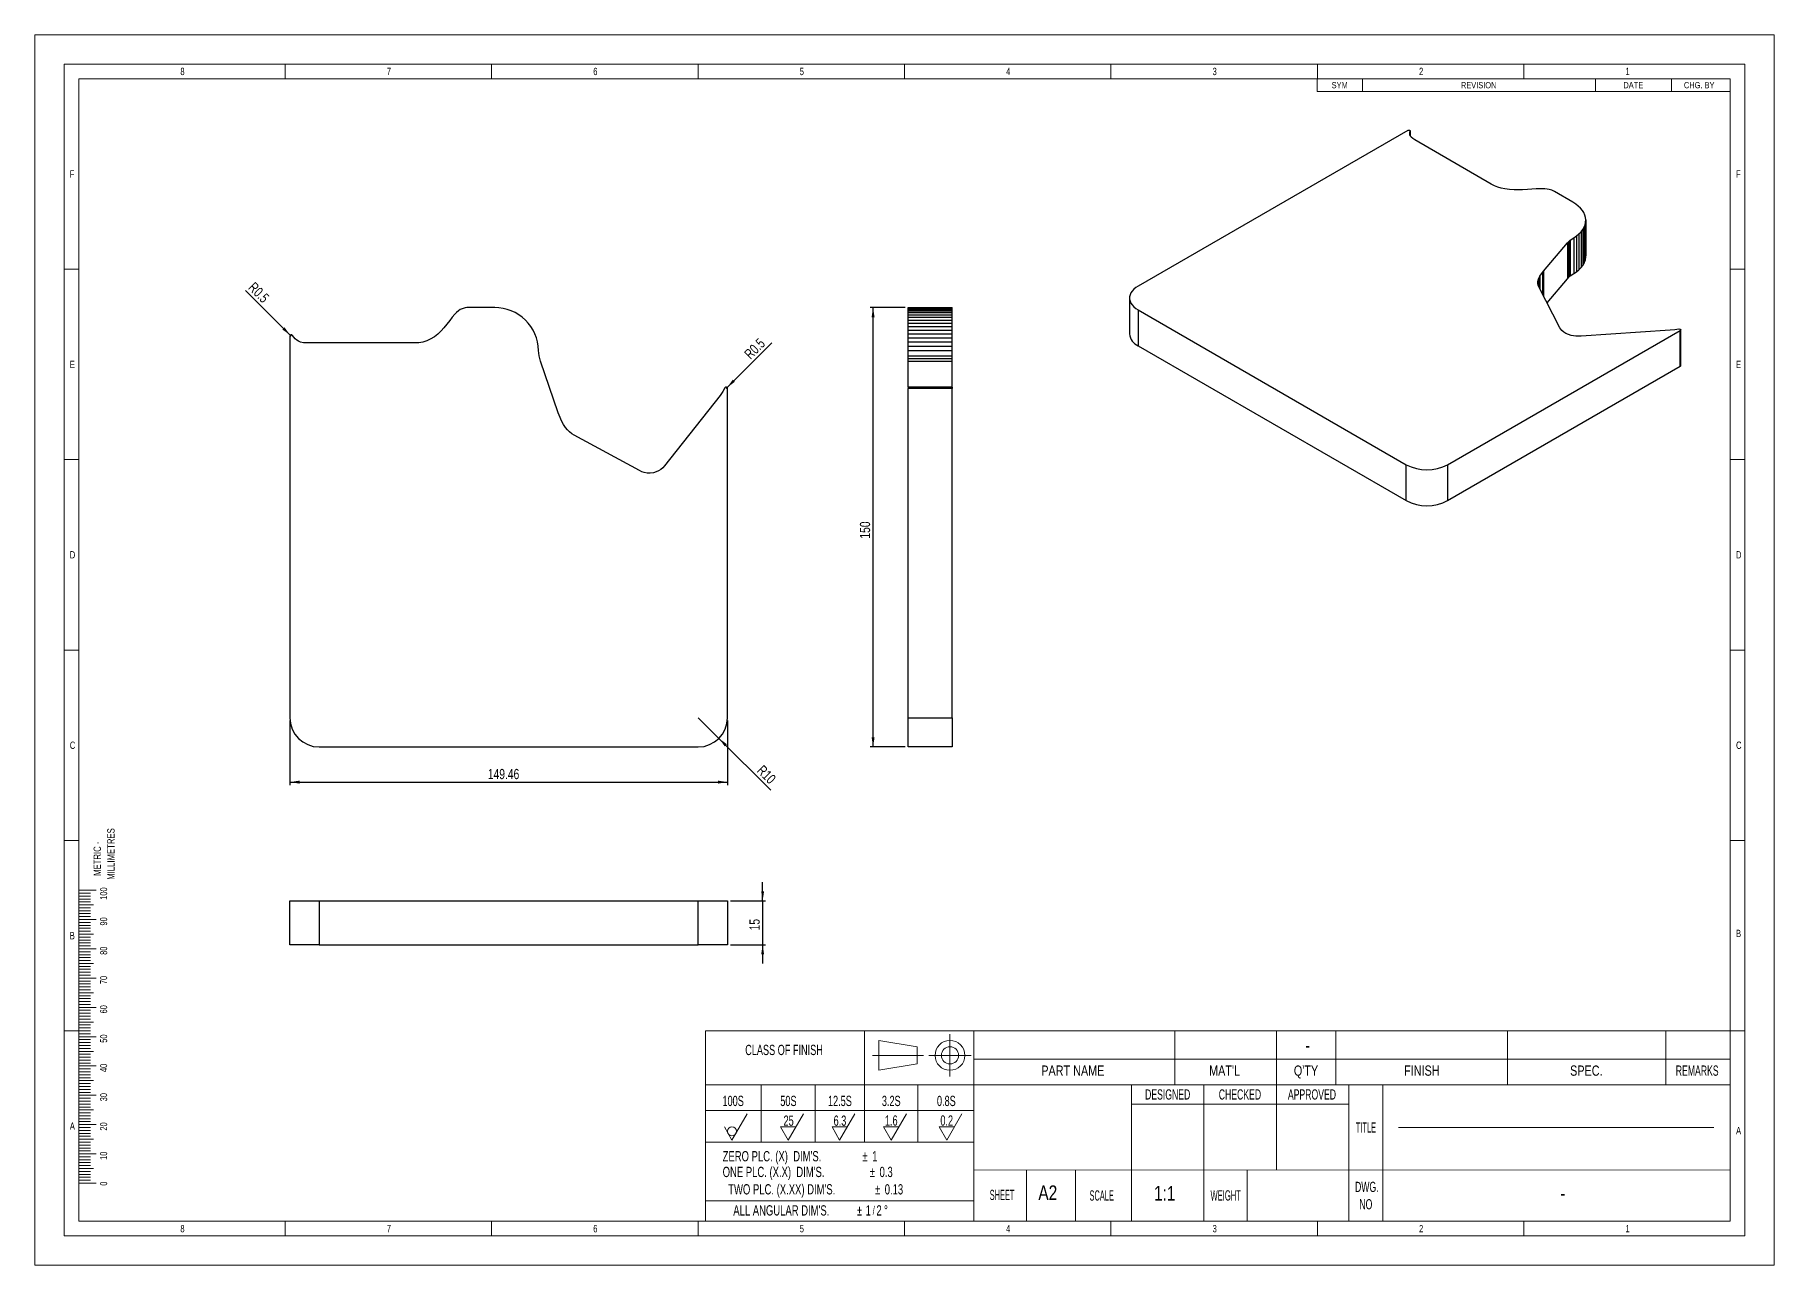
# Model space of a CAD drawing. Header units: millimetres. Extents: x 1 to 595, y 0 to 420.
import ezdxf

# ---------------------------------------------------------------- set-up
doc = ezdxf.new("R2010")
doc.units = ezdxf.units.MM
doc.layers.add('DIM', color=4, linetype='Continuous')
doc.styles.add('SLDTEXTSTYLE0', font='TXT', dxfattribs={"width": 0.789474})
doc.styles.add('SLDTEXTSTYLE1', font='TXT', dxfattribs={"width": 0.473684})
doc.styles.add('SLDTEXTSTYLE2', font='TXT', dxfattribs={"width": 0.631579})
doc.styles.add('SLDTEXTSTYLE3', font='TXT', dxfattribs={"width": 0.552632})
doc.styles.add('SLDTEXTSTYLE4', font='TXT', dxfattribs={"width": 0.773196})
doc.styles.add('SLDTEXTSTYLE5', font='TXT', dxfattribs={"width": 0.666667})
doc.styles.add('SLDTEXTSTYLE6', font='TXT', dxfattribs={"width": 0.691176})
doc.styles.add('SLDTEXTSTYLE7', font='TXT', dxfattribs={"width": 0.605})
doc.styles.add('SLDTEXTSTYLE8', font='TXT', dxfattribs={"width": 0.75})
doc.dimstyles.new('SLDDIMSTYLE0', dxfattribs={"dimtxt": 3.5, "dimasz": 3.302, "dimexe": 0, "dimexo": 0.0625, "dimgap": 0.875, "dimtad": 1, "dimrnd": 1e-09, "dimzin": 12, "dimdsep": 46, "dimtxsty": 'SLDTEXTSTYLE8', "dimsah": 1, "dimcen": 0.09, "dimadec": 0, "dimazin": 3, "dimtfac": 1, "dimtdec": 3, "dimtmove": 0, "dimatfit": 0, "dimfxl": 0, "dimfrac": 2, "dimtolj": 1, "dimtzin": 12, "dimarcsym": 0})
doc.dimstyles.new('SLDDIMSTYLE1', dxfattribs={"dimtxt": 3.5, "dimasz": 3.302, "dimexe": 0, "dimexo": 0.0625, "dimgap": 0.875, "dimtad": 1, "dimrnd": 1e-09, "dimzin": 12, "dimdsep": 46, "dimtxsty": 'SLDTEXTSTYLE8', "dimsah": 1, "dimcen": 0.09, "dimadec": 0, "dimazin": 3, "dimtfac": 1, "dimtdec": 3, "dimtofl": 0, "dimtmove": 0, "dimatfit": 3, "dimfxl": 0, "dimfrac": 2, "dimtolj": 1, "dimtzin": 12, "dimarcsym": 0})
doc.dimstyles.new('SLDDIMSTYLE2', dxfattribs={"dimtxt": 3.5, "dimasz": 3.302, "dimexe": 0, "dimexo": 0.0625, "dimgap": 0.875, "dimtad": 1, "dimrnd": 1e-09, "dimzin": 12, "dimdsep": 46, "dimtxsty": 'SLDTEXTSTYLE8', "dimsah": 1, "dimcen": 0, "dimadec": 0, "dimazin": 3, "dimtfac": 1, "dimtdec": 3, "dimtofl": 0, "dimtmove": 0, "dimatfit": 3, "dimfxl": 0, "dimfrac": 2, "dimtolj": 1, "dimtzin": 12, "dimarcsym": 0})
doc.dimstyles.new('SLDDIMSTYLE3', dxfattribs={"dimtxt": 3.5, "dimasz": 3.302, "dimexe": 0, "dimexo": 0.0625, "dimgap": 0.875, "dimtad": 1, "dimrnd": 1e-09, "dimdsep": 46, "dimtxsty": 'SLDTEXTSTYLE8', "dimsah": 1, "dimcen": 0, "dimadec": 0, "dimazin": 2, "dimtfac": 1, "dimtdec": 3, "dimtofl": 0, "dimtmove": 0, "dimatfit": 3, "dimfxl": 0, "dimfrac": 2, "dimtolj": 1, "dimtzin": 12, "dimarcsym": 0})

# ---------------------------------------------------------------- blocks, each defined once
blk = doc.blocks.new('SW_TABLEANNOTATION_0')
at = {"color": 0, "linetype": 'Continuous', "lineweight": 18}
for p, q in [((0, 0), (0, -4.36)), ((0, 0), (15.48, 0)), ((0, 0), (0, -4.36)), ((141.03, 0), (0, 0)), ((15.48, 0), (15.48, -4.36)), ((15.48, 0), (95.05, 0)), ((95.05, 0), (95.05, -4.36)), ((95.05, 0), (120.91, 0)), ((120.91, 0), (120.91, -4.36)), ((120.91, 0), (141.03, 0)), ((141.03, 0), (141.03, -4.36)), ((141.03, -4.36), (141.03, 0)), ((0, -4.36), (15.48, -4.36)), ((0, -4.36), (141.03, -4.36)), ((15.48, -4.36), (95.05, -4.36)), ((95.05, -4.36), (120.91, -4.36)), ((120.91, -4.36), (141.03, -4.36))]:
    blk.add_line(p, q, dxfattribs=at)
at = {"color": 0, "linetype": 'Continuous', "lineweight": 0, "char_height": 2.117, "attachment_point": 1, "style": 'SLDTEXTSTYLE8'}
for s, insert in [('SYM', (4.9, -1.13)), ('REVISION', (49.04, -1.13)), ('DATE', (104.52, -1.13)), ('CHG. BY', (125.2, -1.13))]:
    blk.add_mtext(s, dxfattribs=dict(at, insert=insert))
blk = doc.blocks.new('_D')
at = {"layer": 'DIM'}
for p, q in [((249.11, 124.39), (249.11, 130.74)), ((238.11, 124.39), (250.11, 124.39)), ((249.11, 124.39), (249.11, 109.39)), ((238.11, 109.39), (250.11, 109.39)), ((249.11, 109.39), (249.11, 103.04))]:
    blk.add_line(p, q, dxfattribs=at)
for points in [[(249.11, 124.39), (249.62, 127.7), (248.61, 127.7)], [(249.11, 109.39), (248.61, 106.09), (249.62, 106.09)]]:
    blk.add_solid(points, dxfattribs=at)
at = {"layer": 'DIM', "insert": (244.6, 114.31), "char_height": 3.5, "attachment_point": 1, "rotation": 90, "style": 'SLDTEXTSTYLE8'}
blk.add_mtext('15', dxfattribs=at)
blk = doc.blocks.new('_D_1')
at = {"layer": 'DIM'}
for p, q in [((87.65, 185.93), (87.65, 163.93)), ((237.11, 185.93), (237.11, 163.93)), ((87.65, 164.93), (237.11, 164.93))]:
    blk.add_line(p, q, dxfattribs=at)
for points in [[(87.65, 164.93), (90.96, 164.42), (90.96, 165.44)], [(237.11, 164.93), (233.81, 165.44), (233.81, 164.42)]]:
    blk.add_solid(points, dxfattribs=at)
at = {"layer": 'DIM', "insert": (155.27, 169.44), "char_height": 3.5, "attachment_point": 1, "style": 'SLDTEXTSTYLE8'}
blk.add_mtext('149.46', dxfattribs=at)
blk = doc.blocks.new('_D_2')
at = {"layer": 'DIM'}
for q in [(227.11, 186.93), (251.86, 162.19)]:
    blk.add_line((234.18, 179.86), q, dxfattribs=at)
blk.add_solid([(234.18, 179.86), (236.16, 177.16), (236.88, 177.88)], dxfattribs=at)
at = {"layer": 'DIM', "insert": (249.38, 171.03), "char_height": 3.5, "attachment_point": 1, "rotation": 315, "style": 'SLDTEXTSTYLE8'}
blk.add_mtext('R10', dxfattribs=at)
blk = doc.blocks.new('_D_3')
at = {"layer": 'DIM'}
for q in [(252.25, 314.92), (236.61, 299.28)]:
    blk.add_line((236.97, 299.63), q, dxfattribs=at)
blk.add_solid([(236.97, 299.63), (239.66, 301.61), (238.94, 302.33)], dxfattribs=at)
at = {"layer": 'DIM', "insert": (242.51, 311.51), "char_height": 3.5, "attachment_point": 1, "rotation": 45, "style": 'SLDTEXTSTYLE8'}
blk.add_mtext('R0.5', dxfattribs=at)
blk = doc.blocks.new('_D_4')
at = {"layer": 'DIM'}
for q in [(72.52, 332.76), (88.15, 317.12)]:
    blk.add_line((87.8, 317.48), q, dxfattribs=at)
blk.add_solid([(87.8, 317.48), (85.83, 320.17), (85.11, 319.45)], dxfattribs=at)
at = {"layer": 'DIM', "insert": (75.68, 335.93), "char_height": 3.5, "attachment_point": 1, "rotation": 315, "style": 'SLDTEXTSTYLE8'}
blk.add_mtext('R0.5', dxfattribs=at)
blk = doc.blocks.new('_D_5')
at = {"layer": 'DIM'}
for p, q in [((297.82, 326.93), (285.82, 326.93)), ((286.82, 176.93), (286.82, 326.93)), ((297.82, 176.93), (285.82, 176.93))]:
    blk.add_line(p, q, dxfattribs=at)
for points in [[(286.82, 326.93), (286.32, 323.63), (287.33, 323.63)], [(286.82, 176.93), (287.33, 180.23), (286.32, 180.23)]]:
    blk.add_solid(points, dxfattribs=at)
at = {"layer": 'DIM', "insert": (282.31, 248.05), "char_height": 3.5, "attachment_point": 1, "rotation": 90, "style": 'SLDTEXTSTYLE8'}
blk.add_mtext('150', dxfattribs=at)

msp = doc.modelspace()

# ---------------------------------------------------------------- linework, layer by layer
at = {"color": 9, "linetype": 'Continuous', "lineweight": 18}
for p, q in [((0.554, 420.029), (594.554, 420.029)), ((0.554, 0.029), (0.554, 420.029)), ((594.554, 0.029), (594.554, 420.029)), ((10.554, 410.029), (584.554, 410.029)), ((10.554, 10.029), (10.554, 410.029)), ((86.054, 405.029), (86.054, 410.029)), ((156.554, 405.029), (156.554, 410.029)), ((227.054, 405.029), (227.054, 410.029)), ((297.554, 405.029), (297.554, 410.029)), ((368.054, 405.029), (368.054, 410.029)), ((438.554, 405.029), (438.554, 410.029)), ((509.054, 405.029), (509.054, 410.029)), ((584.554, 10.029), (584.554, 410.029)), ((15.554, 405.029), (579.554, 405.029)), ((15.554, 15.029), (15.554, 405.029)), ((579.554, 405.029), (579.554, 15.029)), ((579.554, 405.029), (579.554, 389.676)), ((579.554, 389.676), (579.554, 384.5)), ((579.554, 384.5), (579.554, 379.323)), ((15.554, 340.029), (10.554, 340.029)), ((579.554, 340.029), (584.554, 340.029)), ((15.554, 275.029), (10.554, 275.029)), ((579.554, 275.029), (584.554, 275.029)), ((15.554, 210.029), (10.554, 210.029)), ((579.554, 210.029), (584.554, 210.029)), ((15.554, 145.029), (10.554, 145.029)), ((579.554, 145.029), (584.554, 145.029)), ((15.554, 128.029), (21.554, 128.029)), ((15.554, 127.029), (19.554, 127.029)), ((15.554, 126.029), (19.554, 126.029)), ((15.554, 125.029), (19.554, 125.029)), ((15.554, 124.029), (19.554, 124.029)), ((15.554, 123.029), (20.554, 123.029)), ((15.554, 122.029), (19.554, 122.029)), ((15.554, 121.029), (19.554, 121.029)), ((15.554, 120.029), (19.554, 120.029)), ((15.554, 119.029), (19.554, 119.029)), ((15.554, 118.029), (21.554, 118.029)), ((15.554, 117.029), (19.554, 117.029)), ((15.554, 116.029), (19.554, 116.029)), ((15.554, 115.029), (19.554, 115.029)), ((15.554, 114.029), (19.554, 114.029)), ((15.554, 113.029), (20.554, 113.029)), ((15.554, 112.029), (19.554, 112.029)), ((15.554, 111.029), (19.554, 111.029)), ((15.554, 110.029), (19.554, 110.029)), ((15.554, 109.029), (19.554, 109.029)), ((15.554, 108.029), (21.554, 108.029)), ((15.554, 107.029), (19.554, 107.029)), ((15.554, 106.029), (19.554, 106.029)), ((15.554, 105.029), (19.554, 105.029)), ((15.554, 104.029), (19.554, 104.029)), ((15.554, 103.029), (20.554, 103.029)), ((15.554, 102.029), (19.554, 102.029)), ((15.554, 101.029), (19.554, 101.029)), ((15.554, 100.029), (19.554, 100.029)), ((15.554, 99.029), (19.554, 99.029)), ((15.554, 98.029), (21.554, 98.029)), ((15.554, 97.029), (19.554, 97.029)), ((15.554, 96.029), (19.554, 96.029)), ((15.554, 95.029), (19.554, 95.029)), ((15.554, 94.029), (19.554, 94.029)), ((15.554, 93.029), (20.554, 93.029)), ((15.554, 92.029), (19.554, 92.029)), ((15.554, 91.029), (19.554, 91.029)), ((15.554, 90.029), (19.554, 90.029)), ((15.554, 89.029), (19.554, 89.029)), ((15.554, 88.029), (21.554, 88.029)), ((15.554, 87.029), (19.554, 87.029)), ((15.554, 86.029), (19.554, 86.029)), ((15.554, 85.029), (19.554, 85.029)), ((15.554, 84.029), (19.554, 84.029)), ((15.554, 80.029), (10.554, 80.029)), ((15.554, 83.029), (20.554, 83.029)), ((15.554, 82.029), (19.554, 82.029)), ((15.554, 81.029), (19.554, 81.029)), ((15.554, 80.029), (19.554, 80.029)), ((15.554, 79.029), (19.554, 79.029)), ((15.554, 78.029), (21.554, 78.029)), ((229.554, 80.029), (229.554, 15.029)), ((229.554, 80.029), (579.554, 80.029)), ((283.933, 80.029), (283.933, 42.029)), ((313.086, 64.385), (313.086, 78.938)), ((321.238, 80.029), (321.238, 15.029)), ((389.819, 80.029), (389.819, 61.601)), ((424.564, 32.494), (424.564, 80.029)), ((444.862, 61.601), (444.862, 80.029)), ((503.431, 61.601), (503.431, 80.029)), ((557.557, 61.601), (557.557, 80.029)), ((579.554, 80.029), (579.554, 15.029)), ((579.554, 80.029), (584.554, 80.029)), ((15.554, 77.029), (19.554, 77.029)), ((15.554, 76.029), (19.554, 76.029)), ((15.554, 75.029), (19.554, 75.029)), ((15.554, 74.029), (19.554, 74.029)), ((15.554, 73.029), (20.554, 73.029)), ((15.554, 72.029), (19.554, 72.029)), ((304.037, 71.661), (286.573, 71.661)), ((288.756, 66.568), (288.756, 76.755)), ((301.854, 74.572), (288.756, 76.755)), ((301.854, 68.751), (301.854, 74.572)), ((305.81, 71.661), (320.363, 71.661)), ((15.554, 71.029), (19.554, 71.029)), ((15.554, 70.029), (19.554, 70.029)), ((15.554, 69.029), (19.554, 69.029)), ((15.554, 68.029), (21.554, 68.029)), ((15.554, 67.029), (19.554, 67.029)), ((15.554, 66.029), (19.554, 66.029)), ((301.854, 68.751), (288.756, 66.568)), ((321.238, 70.332), (579.554, 70.332)), ((579.554, 66.029), (579.554, 40.029)), ((15.554, 65.029), (19.554, 65.029)), ((15.554, 64.029), (19.554, 64.029)), ((15.554, 63.029), (20.554, 63.029)), ((15.554, 62.029), (19.554, 62.029)), ((15.554, 61.029), (19.554, 61.029)), ((15.554, 60.029), (19.554, 60.029)), ((579.554, 61.601), (229.554, 61.601)), ((248.65, 61.601), (248.65, 42.029)), ((267.007, 61.601), (267.007, 42.029)), ((302.119, 61.601), (302.119, 42.029)), ((375.084, 32.526), (375.084, 61.601)), ((399.824, 32.494), (399.824, 61.601)), ((449.304, 15.029), (449.304, 61.601)), ((460.947, 15.029), (460.947, 61.601)), ((15.554, 59.029), (19.554, 59.029)), ((15.554, 58.029), (21.554, 58.029)), ((15.554, 57.029), (19.554, 57.029)), ((15.554, 56.029), (19.554, 56.029)), ((15.554, 55.029), (19.554, 55.029)), ((15.554, 54.029), (19.554, 54.029)), ((449.304, 55.052), (375.084, 55.052)), ((449.304, 55.052), (375.084, 55.052)), ((15.554, 53.029), (20.554, 53.029)), ((15.554, 52.029), (19.554, 52.029)), ((15.554, 51.029), (19.554, 51.029)), ((15.554, 50.029), (19.554, 50.029)), ((15.554, 49.029), (19.554, 49.029)), ((15.554, 48.029), (21.554, 48.029)), ((229.554, 52.797), (321.238, 52.797)), ((238.643, 42.726), (243.839, 51.726)), ((257.863, 42.726), (263.059, 51.726)), ((275.396, 42.726), (280.592, 51.726)), ((293.025, 42.726), (298.222, 51.726)), ((311.982, 42.726), (317.179, 51.726)), ((15.554, 47.029), (19.554, 47.029)), ((15.554, 46.029), (19.554, 46.029)), ((15.554, 45.029), (19.554, 45.029)), ((15.554, 44.029), (19.554, 44.029)), ((15.554, 43.029), (20.554, 43.029)), ((15.554, 42.029), (19.554, 42.029)), ((229.554, 42.029), (321.238, 42.029)), ((238.643, 42.726), (236.045, 47.226)), ((257.863, 42.726), (255.265, 47.226)), ((260.461, 47.226), (255.265, 47.226)), ((275.396, 42.726), (272.798, 47.226)), ((277.994, 47.226), (272.798, 47.226)), ((293.025, 42.726), (290.427, 47.226)), ((295.623, 47.226), (290.427, 47.226)), ((311.982, 42.726), (309.384, 47.226)), ((314.58, 47.226), (309.384, 47.226)), ((573.992, 47.047), (466.223, 47.047)), ((15.554, 41.029), (19.554, 41.029)), ((15.554, 40.029), (19.554, 40.029)), ((15.554, 39.029), (19.554, 39.029)), ((15.554, 38.029), (21.554, 38.029)), ((15.554, 37.029), (19.554, 37.029)), ((15.554, 36.029), (19.554, 36.029)), ((15.554, 35.029), (19.554, 35.029)), ((15.554, 34.029), (19.554, 34.029)), ((15.554, 33.029), (20.554, 33.029)), ((15.554, 32.029), (19.554, 32.029)), ((15.554, 31.029), (19.554, 31.029)), ((15.554, 30.029), (19.554, 30.029)), ((579.554, 32.494), (321.238, 32.534)), ((339.236, 32.494), (339.236, 15.029)), ((355.935, 15.029), (355.935, 32.494)), ((375.084, 15.029), (375.084, 32.526)), ((399.824, 15.029), (399.824, 32.494)), ((414.598, 15.029), (414.598, 32.52)), ((15.554, 29.029), (19.554, 29.029)), ((15.554, 28.029), (21.554, 28.029)), ((229.554, 22.029), (321.238, 22.029)), ((15.554, 15.029), (579.554, 15.029)), ((86.054, 15.029), (86.054, 10.029)), ((156.554, 15.029), (156.554, 10.029)), ((227.054, 15.029), (227.054, 10.029)), ((297.554, 15.029), (297.554, 10.029)), ((321.238, 15.029), (579.554, 15.029)), ((368.054, 15.029), (368.054, 10.029)), ((438.554, 15.029), (438.554, 10.029)), ((509.054, 15.029), (509.054, 10.029)), ((10.554, 10.029), (584.554, 10.029)), ((0.554, 0.029), (594.554, 0.029))]:
    msp.add_line(p, q, dxfattribs=at)
for p, q in [((469.415, 387.418), (377.353, 334.272)), ((470.095, 386.332), (470.122, 386.737)), ((470.169, 385.916), (470.095, 386.332)), ((470.122, 386.737), (470.256, 387.15)), ((470.122, 386.737), (470.122, 386.179)), ((470.256, 387.15), (470.256, 385.711)), ((470.268, 385.681), (470.268, 387.214)), ((470.343, 385.505), (470.169, 385.916)), ((470.612, 385.116), (470.343, 385.505)), ((471.175, 384.585), (470.612, 385.116)), ((471.859, 384.13), (471.175, 384.585)), ((497.951, 369.068), (471.859, 384.13)), ((499.014, 368.522), (497.951, 369.068)), ((500.155, 368.06), (499.014, 368.522)), ((501.355, 367.688), (500.155, 368.06)), ((502.594, 367.41), (501.355, 367.688)), ((504.157, 367.19), (502.594, 367.41)), ((505.698, 367.087), (504.157, 367.19)), ((507.201, 367.075), (505.698, 367.087)), ((508.646, 367.123), (507.201, 367.075)), ((510.275, 367.223), (508.646, 367.123)), ((511.811, 367.335), (510.275, 367.223)), ((513.239, 367.433), (511.811, 367.335)), ((514.543, 367.488), (513.239, 367.433)), ((515.451, 367.488), (514.543, 367.488)), ((516.269, 367.447), (515.451, 367.488)), ((517.008, 367.363), (516.269, 367.447)), ((517.681, 367.234), (517.008, 367.363)), ((518.589, 366.952), (517.681, 367.234)), ((519.041, 366.755), (518.589, 366.952)), ((519.503, 366.51), (519.041, 366.755)), ((525.819, 362.863), (519.503, 366.51)), ((526.793, 362.244), (525.819, 362.863)), ((527.658, 361.574), (526.793, 362.244)), ((528.408, 360.859), (527.658, 361.574)), ((529.034, 360.105), (528.408, 360.859)), ((529.532, 359.32), (529.034, 360.105)), ((529.896, 358.51), (529.532, 359.32)), ((530.123, 357.685), (529.896, 358.51)), ((530.211, 356.85), (530.123, 357.685)), ((530.16, 356.015), (530.211, 356.85)), ((530.211, 356.85), (530.211, 344.602)), ((524.906, 349.954), (526.085, 350.775)), ((526.085, 350.775), (527.031, 351.408)), ((526.085, 350.775), (526.085, 338.527)), ((527.031, 351.408), (527.867, 352.091)), ((527.031, 351.408), (527.031, 339.16)), ((527.867, 352.091), (528.585, 352.817)), ((527.867, 352.091), (527.867, 339.843)), ((528.585, 352.817), (529.178, 353.58)), ((528.585, 352.817), (528.585, 340.569)), ((529.178, 353.58), (529.64, 354.372)), ((529.178, 353.58), (529.178, 341.331)), ((529.64, 354.372), (529.969, 355.186)), ((529.64, 354.372), (529.64, 342.124)), ((529.969, 355.186), (530.16, 356.015)), ((529.969, 355.186), (529.969, 342.938)), ((530.16, 356.015), (530.16, 343.767)), ((515.74, 339.313), (523.929, 349.01)), ((523.929, 349.01), (524.388, 349.498)), ((523.929, 349.01), (523.929, 336.762)), ((524.388, 349.498), (524.906, 349.954)), ((524.388, 349.498), (524.388, 337.25)), ((524.906, 349.954), (524.906, 337.705)), ((530.16, 343.767), (530.211, 344.602)), ((514.53, 337.621), (515.392, 338.883)), ((515.392, 338.883), (515.74, 339.313)), ((515.392, 338.883), (515.392, 331.628)), ((515.74, 339.313), (515.74, 330.95)), ((526.085, 338.527), (527.031, 339.16)), ((527.031, 339.16), (527.867, 339.843)), ((527.867, 339.843), (528.585, 340.569)), ((528.585, 340.569), (529.178, 341.331)), ((529.178, 341.331), (529.64, 342.124)), ((529.64, 342.124), (529.969, 342.938)), ((529.969, 342.938), (530.16, 343.767)), ((513.85, 335.135), (513.854, 335.7)), ((513.954, 334.557), (513.85, 335.135)), ((513.854, 335.7), (513.952, 336.244)), ((513.854, 335.7), (513.854, 335.109)), ((513.952, 336.244), (514.195, 336.95)), ((513.952, 336.244), (513.952, 334.569)), ((514.184, 333.977), (513.954, 334.557)), ((521.386, 319.971), (514.184, 333.977)), ((514.195, 336.95), (514.53, 337.621)), ((514.195, 336.95), (514.195, 333.955)), ((514.53, 337.621), (514.53, 333.304)), ((516.982, 328.535), (523.929, 336.762)), ((523.929, 336.762), (524.388, 337.25)), ((524.388, 337.25), (524.906, 337.705)), ((524.906, 337.705), (526.085, 338.527)), ((147.494, 326.828), (146.507, 326.53)), ((148.055, 326.906), (147.494, 326.828)), ((148.682, 326.932), (148.055, 326.906)), ((157.615, 326.932), (148.682, 326.932)), ((159.062, 326.862), (157.615, 326.932)), ((160.495, 326.653), (159.062, 326.862)), ((298.824, 326.932), (313.824, 326.932)), ((298.824, 326.862), (298.824, 326.932)), ((298.824, 326.862), (313.824, 326.862)), ((298.824, 326.653), (298.824, 326.862)), ((313.824, 326.862), (313.824, 326.932)), ((313.824, 326.653), (313.824, 326.862)), ((374.424, 330.19), (374.424, 317.942)), ((141.284, 321.28), (140.254, 320.007)), ((142.232, 322.504), (141.284, 321.28)), ((143.122, 323.634), (142.232, 322.504)), ((143.976, 324.624), (143.122, 323.634)), ((144.619, 325.265), (143.976, 324.624)), ((145.247, 325.793), (144.619, 325.265)), ((145.873, 326.213), (145.247, 325.793)), ((146.507, 326.53), (145.873, 326.213)), ((161.901, 326.307), (160.495, 326.653)), ((163.267, 325.826), (161.901, 326.307)), ((164.581, 325.216), (163.267, 325.826)), ((165.829, 324.483), (164.581, 325.216)), ((167.001, 323.632), (165.829, 324.483)), ((168.086, 322.672), (167.001, 323.632)), ((169.073, 321.613), (168.086, 322.672)), ((169.953, 320.463), (169.073, 321.613)), ((298.824, 326.653), (313.824, 326.653)), ((298.824, 326.307), (298.824, 326.653)), ((298.824, 326.307), (313.824, 326.307)), ((298.824, 325.826), (298.824, 326.307)), ((298.824, 325.826), (313.824, 325.826)), ((298.824, 325.216), (298.824, 325.826)), ((298.824, 325.216), (313.824, 325.216)), ((298.824, 324.483), (298.824, 325.216)), ((298.824, 324.483), (313.824, 324.483)), ((298.824, 323.632), (298.824, 324.483)), ((298.824, 323.632), (313.824, 323.632)), ((298.824, 322.672), (298.824, 323.632)), ((298.824, 322.672), (313.824, 322.672)), ((298.824, 321.613), (298.824, 322.672)), ((298.824, 321.613), (313.824, 321.613)), ((298.824, 320.463), (298.824, 321.613)), ((313.824, 326.307), (313.824, 326.653)), ((313.824, 325.826), (313.824, 326.307)), ((313.824, 325.216), (313.824, 325.826)), ((313.824, 324.483), (313.824, 325.216)), ((313.824, 323.632), (313.824, 324.483)), ((313.824, 322.672), (313.824, 323.632)), ((313.824, 321.613), (313.824, 322.672)), ((313.824, 320.463), (313.824, 321.613)), ((377.353, 326.108), (468.894, 273.262)), ((377.353, 326.108), (377.353, 313.86)), ((87.655, 317.124), (87.655, 186.93)), ((88.989, 316.79), (88.578, 317.39)), ((89.466, 316.275), (88.989, 316.79)), ((90.028, 315.818), (89.466, 316.275)), ((90.654, 315.437), (90.028, 315.818)), ((91.321, 315.151), (90.654, 315.437)), ((92.369, 314.899), (91.321, 315.151)), ((93.41, 314.826), (92.369, 314.899)), ((130.309, 314.826), (93.41, 314.826)), ((131.729, 314.909), (130.309, 314.826)), ((133.102, 315.15), (131.729, 314.909)), ((134.407, 315.543), (133.102, 315.15)), ((135.624, 316.078), (134.407, 315.543)), ((136.998, 316.914), (135.624, 316.078)), ((138.213, 317.878), (136.998, 316.914)), ((139.291, 318.925), (138.213, 317.878)), ((140.254, 320.007), (139.291, 318.925)), ((170.718, 319.233), (169.953, 320.463)), ((171.361, 317.935), (170.718, 319.233)), ((171.876, 316.582), (171.361, 317.935)), ((172.258, 315.185), (171.876, 316.582)), ((172.503, 313.757), (172.258, 315.185)), ((298.824, 320.463), (313.824, 320.463)), ((298.824, 319.233), (298.824, 320.463)), ((298.824, 319.233), (313.824, 319.233)), ((298.824, 317.935), (298.824, 319.233)), ((298.824, 317.935), (313.824, 317.935)), ((298.824, 316.582), (298.824, 317.935)), ((298.824, 316.582), (313.824, 316.582)), ((298.824, 315.185), (298.824, 316.582)), ((298.824, 315.185), (313.824, 315.185)), ((298.824, 313.757), (298.824, 315.185)), ((313.824, 319.233), (313.824, 320.463)), ((313.824, 317.935), (313.824, 319.233)), ((313.824, 316.582), (313.824, 317.935)), ((313.824, 315.185), (313.824, 316.582)), ((313.824, 313.757), (313.824, 315.185)), ((483.036, 273.262), (562.481, 319.125)), ((521.689, 319.493), (521.386, 319.971)), ((522.084, 319.049), (521.689, 319.493)), ((522.704, 318.539), (522.084, 319.049)), ((523.432, 318.101), (522.704, 318.539)), ((524.262, 317.735), (523.432, 318.101)), ((525.189, 317.441), (524.262, 317.735)), ((525.973, 317.27), (525.189, 317.441)), ((526.815, 317.157), (525.973, 317.27)), ((527.697, 317.108), (526.815, 317.157)), ((528.6, 317.131), (527.697, 317.108)), ((559.006, 319.172), (528.6, 317.131)), ((560.651, 319.349), (559.006, 319.172)), ((561.969, 319.603), (560.651, 319.349)), ((562.481, 306.877), (562.481, 319.125)), ((562.628, 307.081), (562.628, 319.329)), ((172.61, 312.313), (172.503, 313.757)), ((172.782, 310.473), (172.61, 312.313)), ((172.974, 309.549), (172.782, 310.473)), ((173.247, 308.627), (172.974, 309.549)), ((298.824, 313.757), (313.824, 313.757)), ((298.824, 312.313), (298.824, 313.757)), ((298.824, 312.313), (313.824, 312.313)), ((298.824, 310.473), (298.824, 312.313)), ((298.824, 310.473), (313.824, 310.473)), ((298.824, 309.549), (298.824, 310.473)), ((298.824, 309.549), (313.824, 309.549)), ((298.824, 308.627), (298.824, 309.549)), ((313.824, 312.313), (313.824, 313.757)), ((313.824, 310.473), (313.824, 312.313)), ((313.824, 309.549), (313.824, 310.473)), ((313.824, 308.627), (313.824, 309.549)), ((377.353, 313.86), (468.894, 261.014)), ((179.335, 290.958), (173.247, 308.627)), ((298.824, 308.627), (313.824, 308.627)), ((298.824, 299.781), (298.824, 308.627)), ((313.824, 299.781), (313.824, 308.627)), ((483.036, 261.014), (562.481, 306.877)), ((235.545, 298.262), (234.597, 296.882)), ((236.166, 299.505), (235.545, 298.262)), ((237.113, 186.93), (237.113, 299.281)), ((313.824, 299.781), (298.824, 299.781)), ((298.824, 299.781), (298.824, 299.281)), ((298.824, 186.93), (298.824, 299.281)), ((313.824, 299.281), (298.824, 299.281)), ((313.824, 299.781), (313.824, 299.281)), ((313.824, 186.93), (313.824, 299.281)), ((234.597, 296.882), (215.597, 272.882)), ((179.615, 290.185), (179.335, 290.958)), ((180.551, 288.03), (179.615, 290.185)), ((181.136, 286.973), (180.551, 288.03)), ((181.829, 285.935), (181.136, 286.973)), ((182.426, 285.2), (181.829, 285.935)), ((183.115, 284.505), (182.426, 285.2)), ((183.897, 283.871), (183.115, 284.505)), ((184.77, 283.322), (183.897, 283.871)), ((207.018, 271.26), (184.77, 283.322)), ((468.894, 261.014), (468.894, 273.262)), ((483.036, 273.262), (483.036, 261.014)), ((207.818, 270.888), (207.018, 271.26)), ((208.642, 270.623), (207.818, 270.888)), ((209.704, 270.438), (208.642, 270.623)), ((210.755, 270.416), (209.704, 270.438)), ((211.79, 270.555), (210.755, 270.416)), ((212.806, 270.85), (211.79, 270.555)), ((213.571, 271.194), (212.806, 270.85)), ((214.305, 271.651), (213.571, 271.194)), ((214.987, 272.215), (214.305, 271.651)), ((215.597, 272.882), (214.987, 272.215)), ((298.824, 186.93), (313.824, 186.93)), ((298.824, 176.93), (298.824, 186.93)), ((313.824, 186.93), (313.824, 176.93)), ((97.655, 176.93), (227.113, 176.93)), ((313.824, 176.93), (298.824, 176.93)), ((87.655, 109.394), (87.655, 124.394)), ((87.655, 124.394), (97.655, 124.394)), ((97.655, 124.394), (97.655, 109.394)), ((97.655, 124.394), (227.113, 124.394)), ((227.113, 109.394), (227.113, 124.394)), ((227.113, 124.394), (237.113, 124.394)), ((237.113, 124.394), (237.113, 109.394)), ((97.655, 109.394), (87.655, 109.394)), ((97.655, 109.394), (227.113, 109.394)), ((237.113, 109.394), (227.113, 109.394))]:
    msp.add_line(p, q)
at = {"flags": 128}
for points in [[(469.415, 387.418), (469.545, 387.472), (469.698, 387.5), (469.859, 387.498), (470.01, 387.466), (470.136, 387.409), (470.225, 387.332), (470.266, 387.242), (470.256, 387.15)], [(377.353, 334.272), (376.552, 333.75), (375.866, 333.176), (375.305, 332.559), (374.877, 331.907), (374.588, 331.23), (374.442, 330.538), (374.442, 329.841), (374.588, 329.149), (374.877, 328.472), (375.305, 327.821), (375.866, 327.203), (376.552, 326.63), (377.353, 326.108)], [(561.969, 319.603), (562.134, 319.617), (562.298, 319.6), (562.443, 319.553), (562.553, 319.481), (562.616, 319.392), (562.624, 319.295), (562.578, 319.203), (562.481, 319.125)]]:
    msp.add_lwpolyline(points, dxfattribs=at)
at = {"color": 9, "linetype": 'Continuous', "lineweight": 18}
for centre, radius in [((313.086, 71.661), 5.094), ((313.086, 71.661), 2.911), ((238.643, 45.74), 1.507)]:
    msp.add_circle(centre, radius, dxfattribs=at)
for centre, radius, start, end in [((88.155, 317.124), 0.5, 32.143761, 180), ((379.259, 318.319), 4.849, 184.458267, 246.861874), ((562.388, 307.098), 0.24, 292.764955, 355.914904), ((236.613, 299.281), 0.5, 0, 153.453886), ((475.965, 286.86), 15.326, 242.524312, 297.475688), ((475.965, 274.612), 15.326, 242.524312, 297.475688), ((97.655, 186.93), 10, 180, 270), ((227.113, 186.93), 10, 270, 0)]:
    msp.add_arc(centre, radius, start, end)

# ---------------------------------------------------------------- block references
at = {"color": 7, "linetype": 'Continuous', "lineweight": 0}
msp.add_blockref('SW_TABLEANNOTATION_0', (438.523, 405.029), dxfattribs=at)

# ---------------------------------------------------------------- texts
at = {"color": 9, "linetype": 'Continuous', "lineweight": 18}
for s, insert, char_height, attachment_point, style in [('8', (50.268, 408.769), 2.5, 1, 'SLDTEXTSTYLE4'), ('7', (120.768, 408.769), 2.5, 1, 'SLDTEXTSTYLE4'), ('6', (191.268, 408.769), 2.5, 1, 'SLDTEXTSTYLE4'), ('5', (261.768, 408.769), 2.5, 1, 'SLDTEXTSTYLE4'), ('4', (332.268, 408.769), 2.5, 1, 'SLDTEXTSTYLE4'), ('3', (402.768, 408.769), 2.5, 1, 'SLDTEXTSTYLE4'), ('2', (473.268, 408.769), 2.5, 1, 'SLDTEXTSTYLE4'), ('1', (543.768, 408.769), 2.5, 1, 'SLDTEXTSTYLE4'), ('F', (12.518, 373.769), 2.5, 1, 'SLDTEXTSTYLE4'), ('F', (581.518, 373.769), 2.5, 1, 'SLDTEXTSTYLE4'), ('E', (12.518, 308.769), 2.5, 1, 'SLDTEXTSTYLE4'), ('E', (581.518, 308.769), 2.5, 1, 'SLDTEXTSTYLE4'), ('D', (12.518, 243.769), 2.5, 1, 'SLDTEXTSTYLE4'), ('D', (581.518, 243.769), 2.5, 1, 'SLDTEXTSTYLE4'), ('C', (12.518, 178.769), 2.5, 1, 'SLDTEXTSTYLE4'), ('C', (581.518, 178.769), 2.5, 1, 'SLDTEXTSTYLE4'), ('B', (12.518, 113.769), 2.5, 1, 'SLDTEXTSTYLE4'), ('B', (581.518, 114.54), 2.5, 1, 'SLDTEXTSTYLE4'), ('CLASS OF FINISH', (256.416, 75.257), 3.5, 2, 'SLDTEXTSTYLE5'), ('PART NAME', (355.044, 68.2), 3.5, 2, 'SLDTEXTSTYLE0'), ("MAT'L", (406.856, 68.2), 3.5, 2, 'SLDTEXTSTYLE0'), ("Q'TY", (434.665, 68.2), 3.5, 2, 'SLDTEXTSTYLE0'), ('FINISH', (474.222, 68.2), 3.5, 2, 'SLDTEXTSTYLE0'), ('SPEC.', (530.399, 68.2), 3.5, 2, 'SLDTEXTSTYLE0'), ('REMARKS', (568.252, 68.2), 3.5, 2, 'SLDTEXTSTYLE2'), ('DESIGNED', (387.43, 60.062), 3.5, 2, 'SLDTEXTSTYLE2'), ('CHECKED', (412.108, 60.062), 3.5, 2, 'SLDTEXTSTYLE2'), ('APPROVED', (436.697, 60.062), 3.5, 2, 'SLDTEXTSTYLE2'), ('100S', (239.04, 57.851), 3.5, 2, 'SLDTEXTSTYLE5'), ('50S', (257.915, 57.851), 3.5, 2, 'SLDTEXTSTYLE5'), ('12.5S', (275.496, 57.851), 3.5, 2, 'SLDTEXTSTYLE5'), ('3.2S', (293.03, 57.851), 3.5, 2, 'SLDTEXTSTYLE5'), ('0.8S', (311.845, 57.851), 3.5, 2, 'SLDTEXTSTYLE5'), ('A', (12.518, 48.769), 2.5, 1, 'SLDTEXTSTYLE4'), ('25', (257.98, 51.118), 3.5, 2, 'SLDTEXTSTYLE5'), ('6.3', (275.509, 51.118), 3.5, 2, 'SLDTEXTSTYLE5'), ('1.6', (293.033, 51.171), 3.5, 2, 'SLDTEXTSTYLE5'), ('0.2', (311.972, 51.171), 3.5, 2, 'SLDTEXTSTYLE5'), ('TITLE', (455.144, 48.784), 3.5, 2, 'SLDTEXTSTYLE1'), ('A', (581.518, 47.207), 2.5, 1, 'SLDTEXTSTYLE4'), ("ZERO PLC. (X)  DIM'S.", (235.455, 38.983), 3.5, 1, 'SLDTEXTSTYLE6'), ('±', (283.191, 38.983), 3.5, 1, 'SLDTEXTSTYLE6'), ('1', (286.525, 38.983), 3.5, 1, 'SLDTEXTSTYLE6'), ("ONE PLC. (X.X)  DIM'S.", (235.455, 33.616), 3.5, 1, 'SLDTEXTSTYLE6'), ('±', (285.705, 33.616), 3.5, 1, 'SLDTEXTSTYLE6'), ('0.3', (289.038, 33.616), 3.5, 1, 'SLDTEXTSTYLE6'), ("TWO PLC. (X.XX) DIM'S.", (237.359, 27.682), 3.5, 1, 'SLDTEXTSTYLE6'), ('±', (287.468, 27.682), 3.5, 1, 'SLDTEXTSTYLE6'), ('0.13', (290.801, 27.682), 3.5, 1, 'SLDTEXTSTYLE6'), ('SHEET', (330.868, 25.778), 3.5, 2, 'SLDTEXTSTYLE1'), ('SCALE', (364.893, 25.579), 3.5, 2, 'SLDTEXTSTYLE1'), ('WEIGHT', (407.24, 25.596), 3.5, 2, 'SLDTEXTSTYLE3'), ('DWG.', (455.433, 28.518), 3.5, 2, 'SLDTEXTSTYLE2'), ("ALL ANGULAR DIM'S.", (255.488, 20.489), 3.5, 2, 'SLDTEXTSTYLE6'), ('±', (282.187, 20.489), 3.5, 2, 'SLDTEXTSTYLE6'), ('1', (285.18, 20.489), 3.5, 2, 'SLDTEXTSTYLE6'), ('/', (287.055, 20.225), 2.91, 2, 'SLDTEXTSTYLE7'), ('2', (288.856, 20.489), 3.5, 2, 'SLDTEXTSTYLE6'), ('°', (291.211, 20.489), 3.5, 2, 'SLDTEXTSTYLE6'), ('NO', (455.102, 22.587), 3.5, 2, 'SLDTEXTSTYLE2'), ('8', (50.268, 13.769), 2.5, 1, 'SLDTEXTSTYLE4'), ('7', (120.768, 13.769), 2.5, 1, 'SLDTEXTSTYLE4'), ('6', (191.268, 13.769), 2.5, 1, 'SLDTEXTSTYLE4'), ('5', (261.768, 13.769), 2.5, 1, 'SLDTEXTSTYLE4'), ('4', (332.268, 13.769), 2.5, 1, 'SLDTEXTSTYLE4'), ('3', (402.768, 13.769), 2.5, 1, 'SLDTEXTSTYLE4'), ('2', (473.268, 13.769), 2.5, 1, 'SLDTEXTSTYLE4'), ('1', (543.768, 13.769), 2.5, 1, 'SLDTEXTSTYLE4')]:
    msp.add_mtext(s, dxfattribs=dict(at, insert=insert, char_height=char_height, attachment_point=attachment_point, style=style))
at = {"color": 9, "linetype": 'Continuous', "lineweight": 18, "attachment_point": 1, "rotation": 90, "style": 'SLDTEXTSTYLE0'}
for s, insert, char_height in [('MILLIMETRES', (25.296, 131.593), 2.5), ('METRIC -', (20.627, 132.927), 2.5), ('100', (22.863, 124.772), 2.4), ('90', (22.863, 115.972), 2.4), ('80', (22.863, 105.972), 2.4), ('70', (22.863, 95.972), 2.4), ('60', (22.863, 85.972), 2.4), ('50', (22.863, 75.972), 2.4), ('40', (22.863, 65.972), 2.4), ('30', (22.863, 55.972), 2.4), ('20', (22.863, 45.972), 2.4), ('10', (22.863, 35.972), 2.4), ('0', (22.863, 27.172), 2.4)]:
    msp.add_mtext(s, dxfattribs=dict(at, insert=insert, char_height=char_height))
at = {"color": 96, "linetype": 'Continuous', "lineweight": 18, "style": 'SLDTEXTSTYLE0'}
for s, insert, char_height, attachment_point in [('-', (435.219, 77.345), 4.5, 2), ('A2', (343.263, 27.272), 5, 1), ('1:1', (382.756, 27.09), 5, 1), ('-', (522.389, 27.09), 5, 2)]:
    msp.add_mtext(s, dxfattribs=dict(at, insert=insert, char_height=char_height, attachment_point=attachment_point))

# ---------------------------------------------------------------- dimensions: what is measured, and where the dimension line sits
at = {"layer": 'DIM'}
for center, mpoint, dimstyle, picture, middle in [((88.155, 317.124), (87.801, 317.478), 'SLDDIMSTYLE3', '_D_4', (75.655, 329.624)), ((236.613, 299.281), (236.967, 299.635), 'SLDDIMSTYLE3', '_D_3', (249.113, 311.781)), ((227.113, 186.93), (234.184, 179.859), 'SLDDIMSTYLE2', '_D_2', (249.113, 164.93))]:
    dim = msp.add_radius_dim(center=center, mpoint=mpoint, dimstyle=dimstyle, dxfattribs=at)
    dim.commit()
    dim.dimension.update_dxf_attribs({"geometry": picture, "text_midpoint": middle, "dimtype": 164})
for base, p1, p2, angle, dimstyle, picture, middle in [((286.824, 326.932), (298.824, 176.93), (298.824, 326.932), 90, 'SLDDIMSTYLE1', '_D_5', (286.824, 251.931)), ((237.113, 164.93), (87.655, 186.93), (237.113, 186.93), 0, 'SLDDIMSTYLE1', '_D_1', (162.384, 164.93)), ((249.113, 109.394), (237.113, 124.394), (237.113, 109.394), 90, 'SLDDIMSTYLE0', '_D', (249.113, 116.894))]:
    dim = msp.add_linear_dim(base=base, p1=p1, p2=p2, angle=angle, dimstyle=dimstyle, dxfattribs=at)
    dim.commit()
    dim.dimension.update_dxf_attribs({"geometry": picture, "text_midpoint": middle, "dimtype": 160})

doc.saveas('drawing.dxf')
